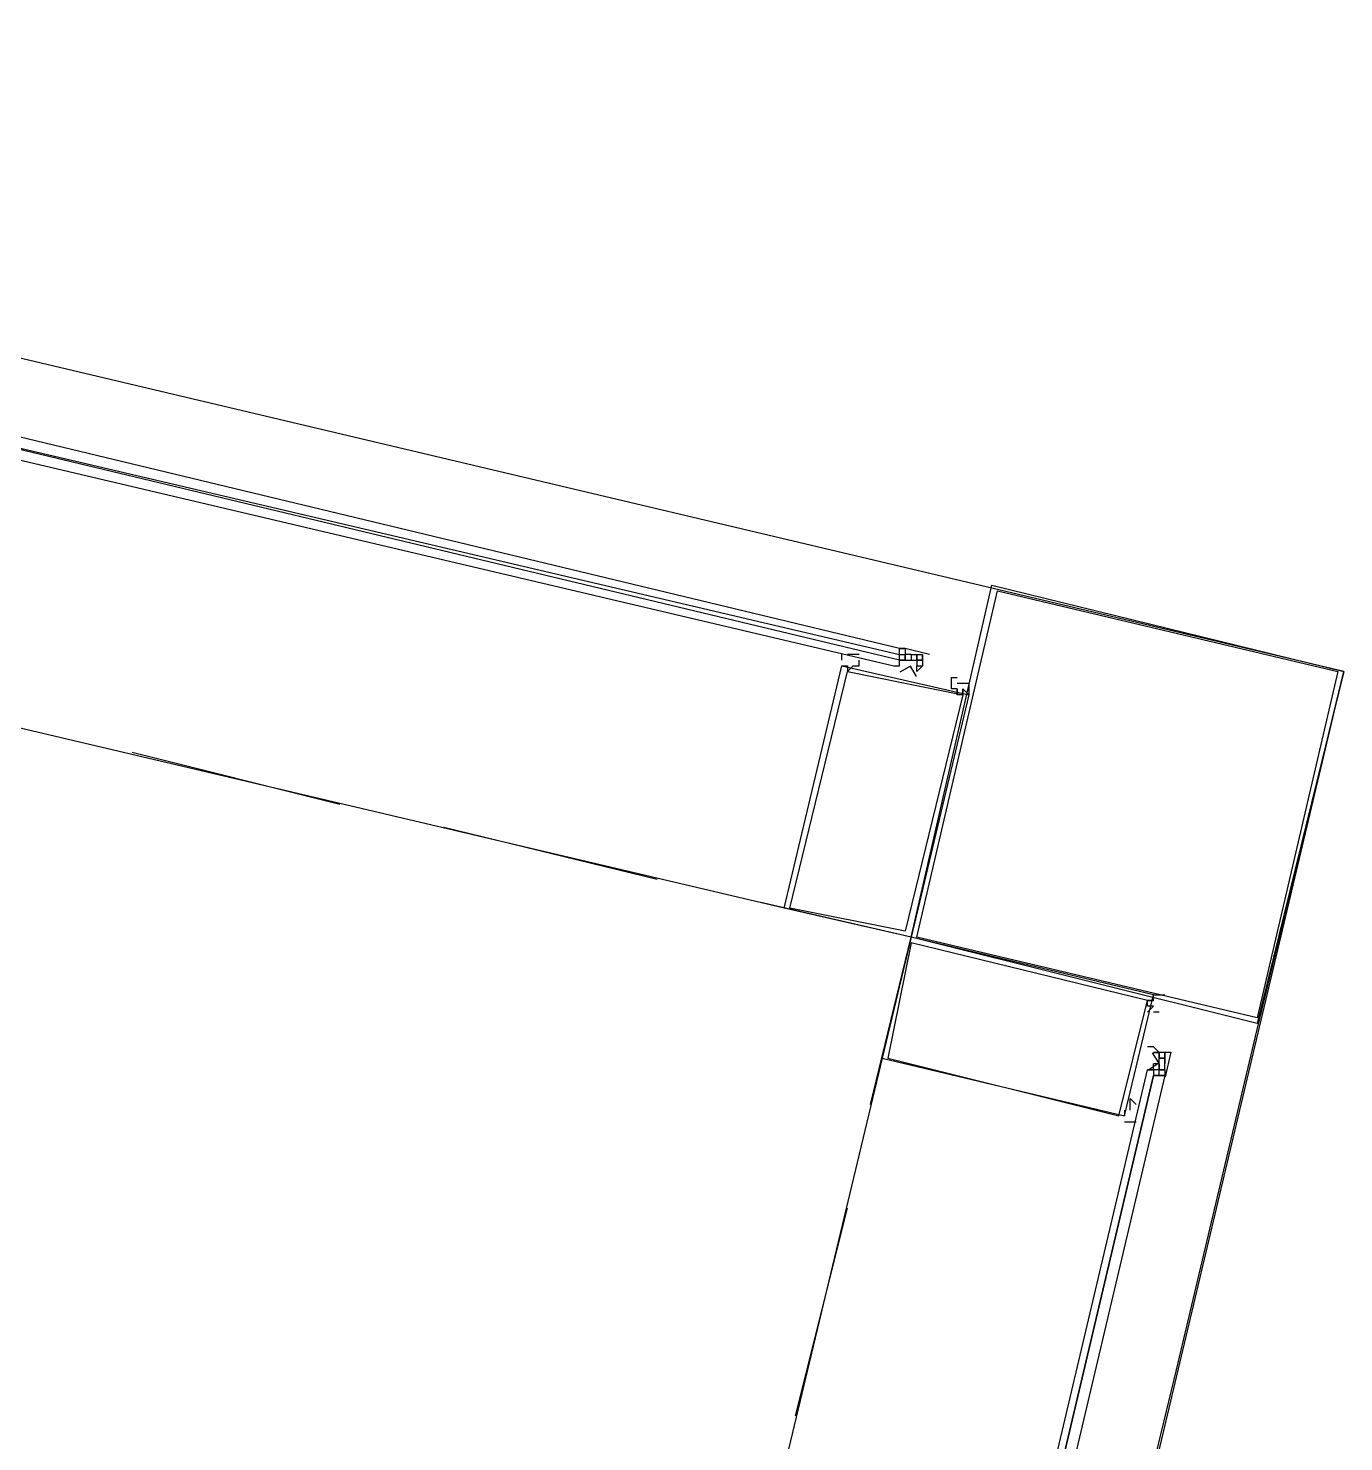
# Model space of a CAD drawing. Header units: feet. Extents: x -84 to 198, y -22 to 181.
# Drawn here: x 119.827 to 122.867, y 51.865 to 55.131 of the extents above; entities that cross this region are included whole.
import ezdxf

# ---------------------------------------------------------------- set-up
doc = ezdxf.new("R2010")
doc.units = ezdxf.units.FT
doc.layers.add('A-LINEA', color=7, linetype='CONTINUOUS')

msp = doc.modelspace()

# ---------------------------------------------------------------- linework, layer by layer
at = {"layer": 'A-LINEA'}
for p, q in [((122.8667, 53.6444), (116.1067, 55.2444)), ((121.5733, 53.0978), (119.0267, 53.6978)), ((121.84, 53.6978), (121.8533, 53.6978)), ((121.84, 53.6978), (121.84, 53.6978)), ((121.84, 53.6978), (121.84, 53.6978)), ((121.84, 53.6978), (121.84, 53.6978)), ((121.8533, 53.6978), (121.84, 53.6978)), ((121.8533, 53.6978), (121.84, 53.6978)), ((121.853, 53.6983), (121.9094, 53.685)), ((121.8533, 53.6978), (121.8533, 53.6978)), ((121.8533, 53.6978), (121.8533, 53.6978)), ((121.8533, 53.6978), (121.8533, 53.6978)), ((121.8533, 53.6978), (121.8533, 53.6978)), ((121.8533, 53.6978), (121.8533, 53.6978)), ((121.8533, 53.6978), (121.8533, 53.6978)), ((121.8533, 53.6978), (121.8533, 53.6978)), ((121.8533, 53.6978), (121.8533, 53.6844)), ((121.8533, 53.6978), (121.8533, 53.6844)), ((121.8533, 53.6978), (121.8533, 53.6844)), ((121.8533, 53.6978), (121.8533, 53.6844)), ((121.8667, 53.6978), (121.8667, 53.6978)), ((121.7467, 53.6844), (121.7467, 53.6844)), ((121.84, 53.6844), (121.84, 53.6844)), ((121.84, 53.6844), (121.84, 53.6844)), ((121.84, 53.6844), (121.84, 53.6844)), ((121.84, 53.6844), (121.84, 53.6844)), ((121.84, 53.6844), (121.84, 53.6844)), ((121.84, 53.6844), (121.84, 53.6844)), ((121.84, 53.6711), (121.84, 53.6844)), ((121.84, 53.6844), (121.84, 53.6844)), ((121.84, 53.6711), (121.84, 53.6844)), ((121.84, 53.6844), (121.84, 53.6844)), ((121.84, 53.6844), (121.84, 53.6844)), ((121.84, 53.6844), (121.8533, 53.6844)), ((121.84, 53.6711), (121.84, 53.6844)), ((121.84, 53.6844), (121.84, 53.6844)), ((121.84, 53.6844), (121.84, 53.6844)), ((121.84, 53.6844), (121.84, 53.6844)), ((121.84, 53.6844), (121.84, 53.6844)), ((121.84, 53.6844), (121.84, 53.6844)), ((121.84, 53.6844), (121.84, 53.6844)), ((121.84, 53.6844), (121.84, 53.6844)), ((121.84, 53.6844), (121.84, 53.6844)), ((121.84, 53.6844), (121.84, 53.6844)), ((121.84, 53.6844), (121.84, 53.6844)), ((121.84, 53.6844), (121.84, 53.6844)), ((121.84, 53.6844), (121.84, 53.6844)), ((121.84, 53.6844), (121.84, 53.6844)), ((121.84, 53.6844), (121.84, 53.6844)), ((121.84, 53.6844), (121.84, 53.6844)), ((121.84, 53.6844), (121.8533, 53.6844)), ((121.84, 53.6844), (121.84, 53.6844)), ((121.84, 53.6711), (121.84, 53.6711)), ((121.84, 53.6711), (121.84, 53.6711)), ((121.84, 53.6711), (121.84, 53.6711)), ((121.84, 53.6711), (121.84, 53.6711)), ((121.84, 53.6578), (121.84, 53.6711)), ((121.84, 53.6711), (121.8533, 53.6711)), ((121.84, 53.6578), (121.84, 53.6711)), ((121.84, 53.6711), (121.84, 53.6711)), ((121.84, 53.6711), (121.84, 53.6711)), ((121.84, 53.6711), (121.84, 53.6711)), ((121.84, 53.6711), (121.84, 53.6711)), ((121.84, 53.6711), (121.84, 53.6711)), ((121.84, 53.6711), (121.84, 53.6711)), ((121.84, 53.6711), (121.84, 53.6711)), ((121.84, 53.6711), (121.84, 53.6711)), ((121.8533, 53.6711), (121.84, 53.6711)), ((121.84, 53.6711), (121.84, 53.6711)), ((121.84, 53.6711), (121.84, 53.6711)), ((121.8533, 53.6844), (121.8533, 53.6844)), ((121.8533, 53.6844), (121.8533, 53.6844)), ((121.8533, 53.6844), (121.8533, 53.6844)), ((121.8533, 53.6711), (121.8533, 53.6844)), ((121.8533, 53.6844), (121.8533, 53.6844)), ((121.8533, 53.6844), (121.8533, 53.6844)), ((121.8533, 53.6844), (121.8533, 53.6844)), ((121.8533, 53.6844), (121.8533, 53.6844)), ((121.8533, 53.6844), (121.8533, 53.6844)), ((121.8533, 53.6844), (121.8533, 53.6844)), ((121.8533, 53.6844), (121.8533, 53.6844)), ((121.8533, 53.6711), (121.8533, 53.6844)), ((121.8533, 53.6844), (121.8533, 53.6844)), ((121.8533, 53.6844), (121.8533, 53.6844)), ((121.8533, 53.6844), (121.8533, 53.6844)), ((121.8533, 53.6844), (121.8533, 53.6844)), ((121.8533, 53.6844), (121.8533, 53.6844)), ((121.8533, 53.6844), (121.8533, 53.6844)), ((121.8667, 53.6844), (121.8533, 53.6844)), ((121.8533, 53.6711), (121.8533, 53.6844)), ((121.8667, 53.6844), (121.8533, 53.6844)), ((121.8667, 53.6844), (121.8533, 53.6844)), ((121.8533, 53.6844), (121.8533, 53.6844)), ((121.8533, 53.6844), (121.8533, 53.6844)), ((121.8667, 53.6844), (121.8533, 53.6844)), ((121.8533, 53.6844), (121.8533, 53.6844)), ((121.8533, 53.6844), (121.8533, 53.6844)), ((121.8533, 53.6711), (121.8533, 53.6711)), ((121.8533, 53.6711), (121.8533, 53.6711)), ((121.8533, 53.6711), (121.8667, 53.6711)), ((121.8533, 53.6711), (121.8533, 53.6711)), ((121.8533, 53.6711), (121.8533, 53.6711)), ((121.8533, 53.6711), (121.8533, 53.6711)), ((121.8533, 53.6711), (121.8533, 53.6711)), ((121.8533, 53.6711), (121.8533, 53.6711)), ((121.8533, 53.6711), (121.8533, 53.6711)), ((121.8533, 53.6711), (121.8533, 53.6711)), ((121.8533, 53.6711), (121.8533, 53.6711)), ((121.8533, 53.6711), (121.8533, 53.6711)), ((121.8533, 53.6711), (121.8533, 53.6711)), ((121.8533, 53.6711), (121.8533, 53.6711)), ((121.8533, 53.6711), (121.8533, 53.6711)), ((121.8533, 53.6711), (121.8533, 53.6711)), ((121.8533, 53.6711), (121.8533, 53.6711)), ((121.8533, 53.6711), (121.8533, 53.6711)), ((121.8533, 53.6711), (121.8533, 53.6711)), ((121.8533, 53.6711), (121.8533, 53.6711)), ((121.8533, 53.6711), (121.8533, 53.6711)), ((121.8533, 53.6711), (121.8533, 53.6711)), ((121.8533, 53.6711), (121.8533, 53.6711)), ((121.8533, 53.6711), (121.8533, 53.6711)), ((121.8533, 53.6711), (121.8533, 53.6711)), ((121.8667, 53.6844), (121.8667, 53.6844)), ((121.8667, 53.6844), (121.88, 53.6844)), ((121.8667, 53.6844), (121.8667, 53.6844)), ((121.8667, 53.6844), (121.8667, 53.6844)), ((121.8667, 53.6844), (121.8667, 53.6844)), ((121.8667, 53.6844), (121.8667, 53.6844)), ((121.8667, 53.6844), (121.8667, 53.6844)), ((121.8667, 53.6844), (121.8667, 53.6844)), ((121.8667, 53.6844), (121.8667, 53.6844)), ((121.8667, 53.6844), (121.8667, 53.6844)), ((121.8667, 53.6844), (121.8667, 53.6844)), ((121.8667, 53.6844), (121.8667, 53.6844)), ((121.8667, 53.6844), (121.8667, 53.6844)), ((121.8667, 53.6844), (121.8667, 53.6844)), ((121.8667, 53.6844), (121.8667, 53.6844)), ((121.8667, 53.6844), (121.8667, 53.6844)), ((121.8667, 53.6844), (121.8667, 53.6844)), ((121.8667, 53.6844), (121.88, 53.6844)), ((121.8667, 53.6844), (121.8667, 53.6844)), ((121.8667, 53.6844), (121.8667, 53.6844)), ((121.8667, 53.6844), (121.8667, 53.6844)), ((121.8667, 53.6844), (121.8667, 53.6844)), ((121.8667, 53.6844), (121.8667, 53.6844)), ((121.8667, 53.6844), (121.8667, 53.6844)), ((121.8667, 53.6844), (121.8667, 53.6844)), ((121.8667, 53.6844), (121.8667, 53.6844)), ((121.8667, 53.6844), (121.8667, 53.6844)), ((121.8667, 53.6844), (121.8667, 53.6844)), ((121.8667, 53.6844), (121.8667, 53.6711)), ((121.8667, 53.6844), (121.8667, 53.6711)), ((121.8667, 53.6844), (121.8667, 53.6711)), ((121.8667, 53.6844), (121.8667, 53.6711)), ((121.8667, 53.6711), (121.88, 53.6711)), ((121.8667, 53.6711), (121.8667, 53.6711)), ((121.8667, 53.6711), (121.8667, 53.6711)), ((121.8667, 53.6711), (121.8667, 53.6711)), ((121.8667, 53.6711), (121.8667, 53.6711)), ((121.8667, 53.6711), (121.8667, 53.6711)), ((121.8667, 53.6711), (121.8667, 53.6711)), ((121.8667, 53.6711), (121.8667, 53.6711)), ((121.8667, 53.6711), (121.8667, 53.6711)), ((121.8667, 53.6711), (121.8667, 53.6711)), ((121.8667, 53.6711), (121.8667, 53.6711)), ((121.8667, 53.6711), (121.8667, 53.6711)), ((121.8667, 53.6711), (121.8667, 53.6711)), ((121.8667, 53.6711), (121.8667, 53.6711)), ((121.8667, 53.6711), (121.8667, 53.6711)), ((121.8667, 53.6711), (121.8667, 53.6711)), ((121.8667, 53.6711), (121.8667, 53.6711)), ((121.8667, 53.6711), (121.8667, 53.6711)), ((121.8667, 53.6711), (121.8667, 53.6711)), ((121.8667, 53.6711), (121.8667, 53.6711)), ((121.8667, 53.6711), (121.8667, 53.6711)), ((121.8667, 53.6711), (121.8667, 53.6711)), ((121.8667, 53.6711), (121.8667, 53.6711)), ((121.8667, 53.6711), (121.8667, 53.6711)), ((121.8667, 53.6711), (121.8667, 53.6711)), ((121.88, 53.6844), (121.88, 53.6844)), ((121.88, 53.6844), (121.88, 53.6844)), ((121.88, 53.6844), (121.88, 53.6844)), ((121.88, 53.6844), (121.88, 53.6844)), ((121.88, 53.6844), (121.88, 53.6844)), ((121.88, 53.6844), (121.88, 53.6844)), ((121.88, 53.6844), (121.88, 53.6844)), ((121.88, 53.6844), (121.88, 53.6844)), ((121.88, 53.6844), (121.88, 53.6844)), ((121.88, 53.6844), (121.88, 53.6844)), ((121.88, 53.6711), (121.88, 53.6844)), ((121.88, 53.6844), (121.88, 53.6844)), ((121.88, 53.6844), (121.88, 53.6844)), ((121.88, 53.6844), (121.88, 53.6844)), ((121.88, 53.6844), (121.88, 53.6844)), ((121.88, 53.6844), (121.88, 53.6844)), ((121.88, 53.6844), (121.88, 53.6844)), ((121.88, 53.6844), (121.88, 53.6844)), ((121.88, 53.6844), (121.88, 53.6844)), ((121.88, 53.6844), (121.88, 53.6844)), ((121.88, 53.6844), (121.88, 53.6844)), ((121.88, 53.6844), (121.8933, 53.6844)), ((121.88, 53.6844), (121.88, 53.6844)), ((121.88, 53.6844), (121.88, 53.6844)), ((121.88, 53.6844), (121.88, 53.6844)), ((121.88, 53.6844), (121.88, 53.6844)), ((121.88, 53.6844), (121.88, 53.6844)), ((121.88, 53.6844), (121.88, 53.6844)), ((121.88, 53.6844), (121.88, 53.6844)), ((121.88, 53.6844), (121.88, 53.6844)), ((121.88, 53.6844), (121.88, 53.6844)), ((121.88, 53.6844), (121.88, 53.6844)), ((121.88, 53.6844), (121.88, 53.6844)), ((121.88, 53.6844), (121.88, 53.6844)), ((121.88, 53.6844), (121.88, 53.6844)), ((121.88, 53.6844), (121.88, 53.6844)), ((121.88, 53.6844), (121.88, 53.6844)), ((121.88, 53.6711), (121.88, 53.6711)), ((121.88, 53.6711), (121.88, 53.6711)), ((121.88, 53.6711), (121.88, 53.6711)), ((121.88, 53.6711), (121.88, 53.6711)), ((121.88, 53.6711), (121.88, 53.6711)), ((121.88, 53.6711), (121.88, 53.6711)), ((121.88, 53.6711), (121.88, 53.6711)), ((121.88, 53.6711), (121.88, 53.6711)), ((121.88, 53.6711), (121.88, 53.6711)), ((121.88, 53.6711), (121.88, 53.6711)), ((121.88, 53.6711), (121.88, 53.6711)), ((121.88, 53.6711), (121.88, 53.6711)), ((121.88, 53.6711), (121.88, 53.6711)), ((121.88, 53.6711), (121.88, 53.6711)), ((121.88, 53.6711), (121.88, 53.6711)), ((121.88, 53.6711), (121.88, 53.6711)), ((121.8933, 53.6711), (121.88, 53.6711)), ((121.88, 53.6711), (121.88, 53.6578)), ((121.88, 53.6711), (121.88, 53.6578)), ((121.8933, 53.6844), (121.8933, 53.6844)), ((121.8933, 53.6844), (121.8933, 53.6844)), ((121.8933, 53.6844), (121.8933, 53.6844)), ((121.8933, 53.6844), (121.8933, 53.6844)), ((121.8933, 53.6711), (121.8933, 53.6844)), ((121.8933, 53.6711), (121.8933, 53.6844)), ((121.8933, 53.6844), (121.8933, 53.6844)), ((121.8933, 53.6844), (121.8933, 53.6844)), ((121.8933, 53.6844), (121.8933, 53.6844)), ((121.8933, 53.6844), (121.8933, 53.6844)), ((121.8933, 53.6711), (121.8933, 53.6711)), ((121.8933, 53.6711), (121.8933, 53.6711)), ((121.8933, 53.6711), (121.8933, 53.6711)), ((121.8933, 53.6711), (121.8933, 53.6711)), ((121.8933, 53.6711), (121.8933, 53.6711)), ((121.8933, 53.6711), (121.8933, 53.6578)), ((121.8933, 53.6711), (121.8933, 53.6711)), ((121.8933, 53.6711), (121.8933, 53.6578)), ((119.84, 40.8844), (122.8667, 53.6444)), ((121.72, 53.6578), (121.72, 53.6578)), ((121.84, 53.6578), (121.84, 53.6578)), ((121.84, 53.6578), (121.84, 53.6578)), ((121.84, 53.6578), (121.84, 53.6578)), ((121.88, 53.6578), (121.88, 53.6578)), ((121.88, 53.6578), (121.88, 53.6578)), ((121.88, 53.6578), (121.88, 53.6578)), ((121.88, 53.6578), (121.88, 53.6578)), ((121.88, 53.6578), (121.88, 53.6578)), ((121.88, 53.6578), (121.88, 53.6578)), ((121.88, 53.6578), (121.88, 53.6578)), ((121.88, 53.6578), (121.88, 53.6578)), ((121.88, 53.6578), (121.88, 53.6578)), ((121.88, 53.6578), (121.88, 53.6578)), ((121.88, 53.6578), (121.88, 53.6578)), ((121.88, 53.6444), (121.88, 53.6578)), ((121.88, 53.6578), (121.88, 53.6578)), ((121.88, 53.6578), (121.88, 53.6578)), ((121.88, 53.6578), (121.88, 53.6578)), ((121.88, 53.6578), (121.88, 53.6578)), ((121.88, 53.6578), (121.88, 53.6578)), ((121.88, 53.6578), (121.88, 53.6578)), ((121.88, 53.6578), (121.88, 53.6578)), ((121.88, 53.6444), (121.88, 53.6444)), ((121.88, 53.6444), (121.88, 53.6444)), ((121.8933, 53.6578), (121.8933, 53.6578)), ((121.8933, 53.6578), (121.8933, 53.6578)), ((121.9867, 53.6044), (121.9867, 53.6044)), ((121.9867, 53.5911), (121.9867, 53.6044)), ((122, 53.6044), (122, 53.6044)), ((120.5467, 53.3378), (120.0667, 53.4578)), ((121.28, 53.1644), (120.7867, 53.2844)), ((121.8667, 53.0311), (121.52, 53.1111)), ((121.7733, 52.6444), (121.8667, 53.0311)), ((121.7733, 52.6444), (121.8667, 53.0311)), ((122.44, 52.8711), (122.44, 52.8711)), ((122.4533, 52.8711), (122.4533, 52.8711)), ((121.8, 52.7511), (120.9467, 49.1911)), ((122.4133, 52.7778), (122.4133, 52.7778)), ((122.4267, 52.7778), (122.4267, 52.7778)), ((122.4267, 52.7644), (122.4267, 52.7644)), ((122.4267, 52.7644), (122.4267, 52.7644)), ((122.4267, 52.7644), (122.4267, 52.7644)), ((122.4267, 52.7644), (122.4267, 52.7644)), ((122.4267, 52.7644), (122.4267, 52.7644)), ((122.44, 52.7644), (122.4267, 52.7644)), ((122.44, 52.7644), (122.4267, 52.7644)), ((122.4267, 52.7644), (122.44, 52.7644)), ((122.4267, 52.7644), (122.4267, 52.7644)), ((122.4267, 52.7644), (122.4267, 52.7644)), ((122.4267, 52.7644), (122.44, 52.7644)), ((122.44, 52.7644), (122.44, 52.7644)), ((122.44, 52.7644), (122.44, 52.7644)), ((122.44, 52.7644), (122.44, 52.7644)), ((122.44, 52.7644), (122.44, 52.7644)), ((122.44, 52.7644), (122.44, 52.7644)), ((122.44, 52.7644), (122.44, 52.7644)), ((122.44, 52.7644), (122.44, 52.7644)), ((122.44, 52.7644), (122.44, 52.7644)), ((122.44, 52.7644), (122.44, 52.7644)), ((122.44, 52.7644), (122.44, 52.7644)), ((122.44, 52.7644), (122.44, 52.7644)), ((122.44, 52.7644), (122.44, 52.7644)), ((122.44, 52.7644), (122.44, 52.7644)), ((122.44, 52.7644), (122.44, 52.7644)), ((122.44, 52.7644), (122.44, 52.7644)), ((122.44, 52.7511), (122.44, 52.7644)), ((122.44, 52.7644), (122.44, 52.7644)), ((122.44, 52.7644), (122.44, 52.7644)), ((122.44, 52.7644), (122.44, 52.7644)), ((122.44, 52.7644), (122.44, 52.7644)), ((122.44, 52.7644), (122.44, 52.7644)), ((122.44, 52.7644), (122.44, 52.7644)), ((122.44, 52.7511), (122.44, 52.7511)), ((122.44, 52.7511), (122.44, 52.7511)), ((122.44, 52.7511), (122.44, 52.7511)), ((122.44, 52.7511), (122.44, 52.7511)), ((122.44, 52.7511), (122.44, 52.7511)), ((122.44, 52.7511), (122.44, 52.7511)), ((122.44, 52.7511), (122.44, 52.7511)), ((122.44, 52.7511), (122.44, 52.7511)), ((122.44, 52.7511), (122.44, 52.7511)), ((122.44, 52.7511), (122.44, 52.7511)), ((122.44, 52.7511), (122.44, 52.7511)), ((122.4533, 52.7511), (122.44, 52.7511)), ((122.44, 52.7511), (122.44, 52.7511)), ((122.44, 52.7511), (122.44, 52.7511)), ((122.44, 52.7511), (122.44, 52.7511)), ((122.44, 52.7511), (122.44, 52.7511)), ((122.44, 52.7511), (122.44, 52.7511)), ((122.44, 52.7511), (122.44, 52.7511)), ((122.44, 52.7511), (122.44, 52.7511)), ((122.44, 52.7511), (122.44, 52.7511)), ((122.44, 52.7511), (122.44, 52.7511)), ((122.44, 52.7511), (122.44, 52.7511)), ((122.44, 52.7511), (122.44, 52.7511)), ((122.44, 52.7511), (122.44, 52.7511)), ((122.44, 52.7511), (122.44, 52.7511)), ((122.44, 52.7511), (122.44, 52.7511)), ((122.44, 52.7511), (122.44, 52.7511)), ((122.44, 52.7511), (122.44, 52.7511)), ((122.44, 52.7378), (122.44, 52.7511)), ((122.44, 52.7511), (122.44, 52.7511)), ((122.44, 52.7511), (122.44, 52.7511)), ((122.44, 52.7511), (122.44, 52.7511)), ((122.44, 52.7511), (122.44, 52.7511)), ((122.4533, 52.7644), (122.4533, 52.7644)), ((122.4533, 52.7644), (122.4533, 52.7644)), ((122.4533, 52.7644), (122.4533, 52.7644)), ((122.4533, 52.7644), (122.4533, 52.7644)), ((122.4533, 52.7644), (122.4533, 52.7644)), ((122.4533, 52.7644), (122.4533, 52.7644)), ((122.4667, 52.7644), (122.4533, 52.7644)), ((122.4533, 52.7644), (122.4533, 52.7644)), ((122.4533, 52.7644), (122.4533, 52.7644)), ((122.4533, 52.7644), (122.4533, 52.7644)), ((122.4533, 52.7644), (122.4533, 52.7644)), ((122.4533, 52.7644), (122.4533, 52.7644)), ((122.4533, 52.7644), (122.4533, 52.7644)), ((122.4533, 52.7644), (122.4533, 52.7644)), ((122.4533, 52.7644), (122.4533, 52.7644)), ((122.4533, 52.7644), (122.4533, 52.7644)), ((122.4533, 52.7644), (122.4533, 52.7644)), ((122.4533, 52.7644), (122.4533, 52.7644)), ((122.4533, 52.7644), (122.4533, 52.7644)), ((122.4533, 52.7511), (122.4533, 52.7644)), ((122.4533, 52.7511), (122.4533, 52.7511)), ((122.4533, 52.7378), (122.4533, 52.7511)), ((122.4533, 52.7511), (122.4533, 52.7511)), ((122.4533, 52.7511), (122.4533, 52.7511)), ((122.4533, 52.7511), (122.4533, 52.7511)), ((122.4533, 52.7511), (122.4533, 52.7511)), ((122.4533, 52.7511), (122.4533, 52.7511)), ((122.4533, 52.7511), (122.4533, 52.7511)), ((122.4533, 52.7511), (122.4533, 52.7511)), ((122.4533, 52.7511), (122.4533, 52.7511)), ((122.4533, 52.7511), (122.4533, 52.7511)), ((122.4533, 52.7511), (122.4533, 52.7511)), ((122.4533, 52.7511), (122.4533, 52.7511)), ((122.4533, 52.7511), (122.4533, 52.7511)), ((122.4533, 52.7511), (122.4533, 52.7511)), ((122.4533, 52.7511), (122.4533, 52.7378)), ((122.4533, 52.7511), (122.4533, 52.7511)), ((122.4533, 52.7511), (122.4533, 52.7511)), ((122.4533, 52.7511), (122.4533, 52.7378)), ((122.4533, 52.7511), (122.4533, 52.7511)), ((122.4533, 52.7511), (122.4533, 52.7511)), ((122.4533, 52.7511), (122.4533, 52.7511)), ((122.4533, 52.7511), (122.4533, 52.7511)), ((122.4533, 52.7511), (122.4533, 52.7511)), ((122.4533, 52.7511), (122.4533, 52.7511)), ((122.4533, 52.7511), (122.4533, 52.7511)), ((122.4533, 52.7511), (122.4533, 52.7511)), ((122.4533, 52.7511), (122.4533, 52.7511)), ((122.4533, 52.7511), (122.4533, 52.7511)), ((122.4533, 52.7511), (122.4533, 52.7511)), ((122.4672, 52.7648), (122.4538, 52.7084)), ((122.4667, 52.7644), (122.4667, 52.7644)), ((122.4667, 52.7644), (122.4667, 52.7644)), ((122.4667, 52.7644), (122.4667, 52.7644)), ((122.4667, 52.7644), (122.4667, 52.7644)), ((122.4667, 52.7644), (122.4667, 52.7644)), ((122.4133, 52.7244), (122.4133, 52.7244)), ((122.4133, 52.7244), (122.4133, 52.7244)), ((122.4133, 52.7244), (122.4133, 52.7244)), ((122.4133, 52.7244), (122.4133, 52.7244)), ((122.4133, 52.7244), (122.4133, 52.7244)), ((122.4267, 52.7244), (122.4133, 52.7244)), ((122.4133, 52.7244), (122.4133, 52.7244)), ((122.4133, 52.7244), (122.4133, 52.7244)), ((122.4267, 52.7378), (122.4267, 52.7378)), ((122.4267, 52.7244), (122.4267, 52.7378)), ((122.4267, 52.7378), (122.4267, 52.7378)), ((122.44, 52.7378), (122.4267, 52.7378)), ((122.4267, 52.7244), (122.4267, 52.7244)), ((122.4267, 52.7244), (122.4267, 52.7244)), ((122.4267, 52.7244), (122.4267, 52.7244)), ((122.4267, 52.7244), (122.4267, 52.7244)), ((122.4267, 52.7244), (122.4267, 52.7244)), ((122.4267, 52.7244), (122.4267, 52.7244)), ((122.44, 52.7244), (122.4267, 52.7244)), ((122.4267, 52.7244), (122.4267, 52.7244)), ((122.4267, 52.7244), (122.4267, 52.7244)), ((122.4267, 52.7244), (122.4267, 52.7244)), ((122.4267, 52.7244), (122.4267, 52.7244)), ((122.4267, 52.7244), (122.4267, 52.7244)), ((122.4267, 52.7244), (122.4267, 52.7244)), ((122.4267, 52.7244), (122.4267, 52.7244)), ((122.4267, 52.7244), (122.4267, 52.7244)), ((122.4267, 52.7244), (122.4267, 52.7244)), ((122.4267, 52.7244), (122.4267, 52.7244)), ((122.4267, 52.7244), (122.4267, 52.7244)), ((122.4267, 52.7244), (122.4267, 52.7244)), ((122.4267, 52.7244), (122.4267, 52.7244)), ((122.4267, 52.7244), (122.4267, 52.7244)), ((122.4267, 52.7244), (122.4267, 52.7244)), ((122.4267, 52.7244), (122.4267, 52.7244)), ((122.4267, 52.7244), (122.4267, 52.7244)), ((122.4267, 52.7244), (122.4267, 52.7244)), ((122.4267, 52.7244), (122.4267, 52.7244)), ((122.4267, 52.7244), (122.4267, 52.7244)), ((122.4267, 52.7244), (122.4267, 52.7244)), ((122.4267, 52.7244), (122.4267, 52.7244)), ((122.4267, 52.7244), (122.4267, 52.7244)), ((122.4267, 52.7244), (122.4267, 52.7244)), ((122.4267, 52.7244), (122.4267, 52.7244)), ((122.4267, 52.7244), (122.4267, 52.7244)), ((122.44, 52.7378), (122.44, 52.7378)), ((122.44, 52.7378), (122.44, 52.7378)), ((122.44, 52.7378), (122.44, 52.7378)), ((122.44, 52.7378), (122.44, 52.7378)), ((122.44, 52.7378), (122.44, 52.7378)), ((122.44, 52.7378), (122.44, 52.7378)), ((122.44, 52.7378), (122.44, 52.7378)), ((122.44, 52.7378), (122.44, 52.7378)), ((122.44, 52.7378), (122.44, 52.7378)), ((122.44, 52.7378), (122.44, 52.7378)), ((122.44, 52.7378), (122.44, 52.7378)), ((122.44, 52.7378), (122.44, 52.7378)), ((122.44, 52.7378), (122.44, 52.7378)), ((122.44, 52.7378), (122.44, 52.7378)), ((122.44, 52.7378), (122.44, 52.7378)), ((122.44, 52.7378), (122.44, 52.7378)), ((122.44, 52.7378), (122.44, 52.7378)), ((122.44, 52.7378), (122.44, 52.7244)), ((122.44, 52.7378), (122.44, 52.7378)), ((122.44, 52.7378), (122.44, 52.7378)), ((122.44, 52.7378), (122.44, 52.7244)), ((122.44, 52.7378), (122.44, 52.7378)), ((122.44, 52.7378), (122.44, 52.7378)), ((122.44, 52.7378), (122.44, 52.7244)), ((122.44, 52.7378), (122.44, 52.7378)), ((122.44, 52.7378), (122.44, 52.7378)), ((122.44, 52.7378), (122.44, 52.7378)), ((122.44, 52.7378), (122.44, 52.7244)), ((122.44, 52.7378), (122.44, 52.7378)), ((122.44, 52.7378), (122.44, 52.7378)), ((122.44, 52.7244), (122.44, 52.7378)), ((122.44, 52.7378), (122.44, 52.7378)), ((122.44, 52.7378), (122.44, 52.7378)), ((122.44, 52.7378), (122.44, 52.7378)), ((122.44, 52.7244), (122.44, 52.7244)), ((122.44, 52.7111), (122.44, 52.7244)), ((122.44, 52.7244), (122.44, 52.7244)), ((122.44, 52.7244), (122.44, 52.7244)), ((122.44, 52.7244), (122.44, 52.7244)), ((122.44, 52.7244), (122.44, 52.7244)), ((122.44, 52.7244), (122.44, 52.7244)), ((122.44, 52.7244), (122.44, 52.7244)), ((122.44, 52.7244), (122.44, 52.7244)), ((122.44, 52.7244), (122.44, 52.7244)), ((122.44, 52.7244), (122.44, 52.7244)), ((122.44, 52.7244), (122.44, 52.7244)), ((122.44, 52.7244), (122.44, 52.7244)), ((122.4533, 52.7244), (122.44, 52.7244)), ((122.44, 52.7111), (122.44, 52.7244)), ((122.4533, 52.7244), (122.44, 52.7244)), ((122.44, 52.7244), (122.44, 52.7244)), ((122.44, 52.7244), (122.44, 52.7244)), ((122.44, 52.7244), (122.44, 52.7244)), ((122.44, 52.7244), (122.4533, 52.7244)), ((122.44, 52.7244), (122.4533, 52.7244)), ((122.4533, 52.7378), (122.4533, 52.7378)), ((122.4533, 52.7378), (122.4533, 52.7378)), ((122.4533, 52.7378), (122.4533, 52.7378)), ((122.4533, 52.7244), (122.4533, 52.7378)), ((122.4533, 52.7378), (122.4533, 52.7378)), ((122.4533, 52.7378), (122.4533, 52.7378)), ((122.4533, 52.7378), (122.4533, 52.7378)), ((122.4533, 52.7378), (122.4533, 52.7378)), ((122.4533, 52.7378), (122.4533, 52.7378)), ((122.4533, 52.7378), (122.4533, 52.7378)), ((122.4533, 52.7378), (122.4533, 52.7378)), ((122.4533, 52.7378), (122.4533, 52.7378)), ((122.4533, 52.7378), (122.4533, 52.7378)), ((122.4533, 52.7378), (122.4533, 52.7378)), ((122.4533, 52.7244), (122.4533, 52.7244)), ((122.4533, 52.7244), (122.4533, 52.7244)), ((122.4533, 52.7244), (122.4533, 52.7244)), ((122.4533, 52.7244), (122.4533, 52.7244)), ((122.4533, 52.7244), (122.4533, 52.7244)), ((122.4533, 52.7244), (122.4533, 52.7244)), ((122.4533, 52.7244), (122.4533, 52.7244)), ((122.4533, 52.7244), (122.4533, 52.7244)), ((122.4533, 52.7244), (122.4533, 52.7244)), ((122.4533, 52.7244), (122.4533, 52.7244)), ((122.4533, 52.7244), (122.4533, 52.7244)), ((122.4533, 52.7244), (122.4533, 52.7244)), ((122.4533, 52.7244), (122.4533, 52.7244)), ((122.4533, 52.7244), (122.4533, 52.7244)), ((122.4533, 52.7244), (122.4533, 52.7111)), ((122.4533, 52.7244), (122.4533, 52.7244)), ((122.4533, 52.7244), (122.4533, 52.7244)), ((122.4533, 52.7244), (122.4533, 52.7244)), ((122.4533, 52.7244), (122.4533, 52.7244)), ((122.44, 52.7111), (122.4267, 52.7111)), ((122.4267, 52.7111), (122.4267, 52.7111)), ((122.4267, 52.7111), (122.4267, 52.7111)), ((122.4267, 52.7111), (122.4267, 52.7111)), ((122.4267, 52.7111), (122.4267, 52.7111)), ((122.4533, 52.7111), (122.44, 52.7111)), ((122.44, 52.7111), (122.44, 52.7111)), ((122.44, 52.7111), (122.4533, 52.7111)), ((122.44, 52.7111), (122.44, 52.7111)), ((122.4533, 52.7111), (122.4533, 52.7111)), ((122.4533, 52.7111), (122.4533, 52.7111)), ((122.4533, 52.7111), (122.4533, 52.7111)), ((122.4533, 52.7111), (122.4533, 52.7111)), ((122.4533, 52.7111), (122.4533, 52.7111)), ((122.4533, 52.7111), (122.4533, 52.7111)), ((122.3867, 52.6311), (122.3867, 52.6311)), ((122.3867, 52.6311), (122.3867, 52.6311)), ((121.6, 51.9244), (121.72, 52.4044)), ((121.6, 51.9244), (121.72, 52.4044))]:
    msp.add_line(p, q, dxfattribs=at)
for points in [[(121.84, 53.6978), (121.84, 53.6978), (119.0667, 54.3644), (119.0533, 54.3511), (119.0533, 54.3378), (121.84, 53.6844), (121.84, 53.6978)], [(121.84, 53.6711), (119.0533, 54.3378), (119.0533, 54.3244), (119.0533, 54.3111), (121.8267, 53.6578), (121.84, 53.6578), (121.84, 53.6711)], [(122.0533, 53.8444), (122.8667, 53.6444), (122.6667, 52.8311), (121.8667, 53.0311), (122.0533, 53.8444)], [(122.0667, 53.8311), (122.8533, 53.6444), (122.6667, 52.8444), (121.88, 53.0311), (122.0667, 53.8311)], [(121.84, 53.6578), (121.84, 53.6711), (121.84, 53.6844), (121.84, 53.6978)], [(121.7067, 53.6711), (121.7067, 53.6711), (121.7067, 53.6844), (121.7067, 53.6844)], [(121.7467, 53.6844), (121.7333, 53.6844), (121.7333, 53.6844), (121.72, 53.6844), (121.72, 53.6844)], [(121.72, 53.6444), (121.7333, 53.6578), (121.7333, 53.6578), (121.7333, 53.6578), (121.7333, 53.6578), (121.7333, 53.6578), (121.7467, 53.6578), (121.7467, 53.6578), (121.7467, 53.6711), (121.7467, 53.6711), (121.7467, 53.6711)], [(121.8533, 53.6844), (121.8533, 53.6711), (121.8667, 53.6711)], [(121.88, 53.6844), (121.88, 53.6844), (121.88, 53.6711), (121.88, 53.6578), (121.8933, 53.6578)], [(121.8933, 53.6844), (121.8933, 53.6711), (121.8933, 53.6578), (121.88, 53.6444)], [(121.88, 53.6711), (121.88, 53.6711), (121.8933, 53.6711)], [(121.8667, 53.0311), (121.5733, 53.0978), (121.7067, 53.6578), (122, 53.5911), (121.8667, 53.0311)], [(121.8533, 53.0444), (121.5867, 53.0978), (121.72, 53.6444), (121.9867, 53.5911), (121.8533, 53.0444)], [(121.7067, 53.6578), (121.72, 53.6578), (121.72, 53.6578), (121.72, 53.6578), (121.72, 53.6578), (121.72, 53.6578), (121.72, 53.6444)], [(121.72, 53.6578), (121.72, 53.6578), (121.72, 53.6578)], [(121.7333, 53.6578), (121.7333, 53.6578), (121.7333, 53.6578)], [(121.7867, 49.1111), (121.9467, 49.7911), (122.12, 50.5111), (122.2933, 51.2578), (122.48, 52.0311), (122.6667, 52.8178), (122.8667, 53.6444)], [(121.8795, 53.6332), (121.8652, 53.6571), (121.8409, 53.6435)], [(122, 53.5911), (121.9867, 53.6044), (121.9867, 53.6044), (121.9867, 53.5911), (121.9867, 53.5911), (121.9867, 53.5911), (121.9733, 53.5911), (121.9733, 53.5911), (121.9733, 53.5911), (121.9733, 53.5911), (121.9733, 53.5911), (121.9733, 53.6044), (121.9733, 53.6044), (121.96, 53.6044), (121.96, 53.6044), (121.96, 53.6311), (121.96, 53.6311), (121.9733, 53.6311), (121.9733, 53.6311)], [(121.9733, 53.6178), (121.9867, 53.6178), (121.9867, 53.6178), (122, 53.6178), (122, 53.6178), (122, 53.6178), (122, 53.5911)], [(121.9733, 53.6044), (121.9733, 53.5911), (121.9733, 53.5911)], [(121.8667, 53.0311), (121.8, 52.7511), (122.36, 52.6178), (122.4267, 52.8978), (121.8667, 53.0311)], [(121.8667, 53.0178), (121.8133, 52.7511), (122.3467, 52.6178), (122.4133, 52.8844), (121.8667, 53.0178)], [(122.4133, 52.8578), (122.4267, 52.8711), (122.4267, 52.8711), (122.4133, 52.8711), (122.4133, 52.8711), (122.4133, 52.8711), (122.4133, 52.8844), (122.4133, 52.8844), (122.4133, 52.8844), (122.4267, 52.8844), (122.4267, 52.8844), (122.4267, 52.8844), (122.4267, 52.8844), (122.4267, 52.8978), (122.4267, 52.8978), (122.4533, 52.8978), (122.4533, 52.8978)], [(122.4533, 52.8844), (122.4533, 52.8844), (122.4533, 52.8844)], [(122.44, 52.8578), (122.44, 52.8578), (122.44, 52.8578), (122.44, 52.8578), (122.4267, 52.8578), (122.4267, 52.8578)], [(122.4667, 52.7644), (122.4533, 52.7644), (122.44, 52.7644), (122.4267, 52.7778), (122.4133, 52.7778)], [(122.4166, 52.7247), (122.4396, 52.7404), (122.4247, 52.7639)], [(122.4267, 52.7644), (122.44, 52.7644), (122.44, 52.7511)], [(122.44, 52.7511), (122.44, 52.7511), (122.4533, 52.7511)], [(122.44, 52.7378), (122.44, 52.7511), (122.4533, 52.7511)], [(122.44, 52.7378), (122.44, 52.7511), (122.4533, 52.7511)], [(122.4533, 52.7511), (122.4533, 52.7511), (122.4533, 52.7644)], [(122.4533, 52.7644), (122.4533, 52.7511), (122.4533, 52.7644)], [(122.4267, 52.7244), (122.4267, 52.7111), (121.5333, 48.9244), (121.52, 48.9378), (122.4133, 52.7244), (122.4267, 52.7244)], [(122.4133, 52.7244), (122.4267, 52.7244), (122.4267, 52.7111)], [(122.4133, 52.7244), (122.4267, 52.7244), (122.4267, 52.7111), (122.44, 52.7111), (122.4533, 52.7111)], [(122.4533, 52.7111), (121.56, 48.9244), (121.5333, 48.9244), (122.4267, 52.7111), (122.44, 52.7111), (122.4533, 52.7111)], [(122.3733, 52.6311), (122.3733, 52.6578), (122.3733, 52.6578), (122.3867, 52.6444), (122.3867, 52.6444), (122.3867, 52.6444)], [(122.36, 52.6311), (122.36, 52.6311), (122.36, 52.6311), (122.36, 52.6311), (122.36, 52.6311), (122.36, 52.6311), (122.36, 52.6311), (122.36, 52.6178), (122.36, 52.6178), (122.36, 52.6178), (122.36, 52.6178), (122.36, 52.6178), (122.36, 52.6178), (122.36, 52.6178)], [(122.36, 52.6044), (122.3867, 52.6044), (122.3867, 52.6044), (122.3867, 52.6044)], [(122.3867, 52.6178), (122.3867, 52.6178), (122.3867, 52.6178)]]:
    msp.add_lwpolyline(points, dxfattribs=at)
for points in [[(122.4267, 52.8844), (122.4133, 52.8844), (122.4133, 52.8844), (122.4267, 52.8844)], [(122.36, 52.6311), (122.36, 52.6311), (122.36, 52.6311), (122.36, 52.6311)]]:
    msp.add_lwpolyline(points, close=True, dxfattribs=at)

doc.saveas('drawing.dxf')
